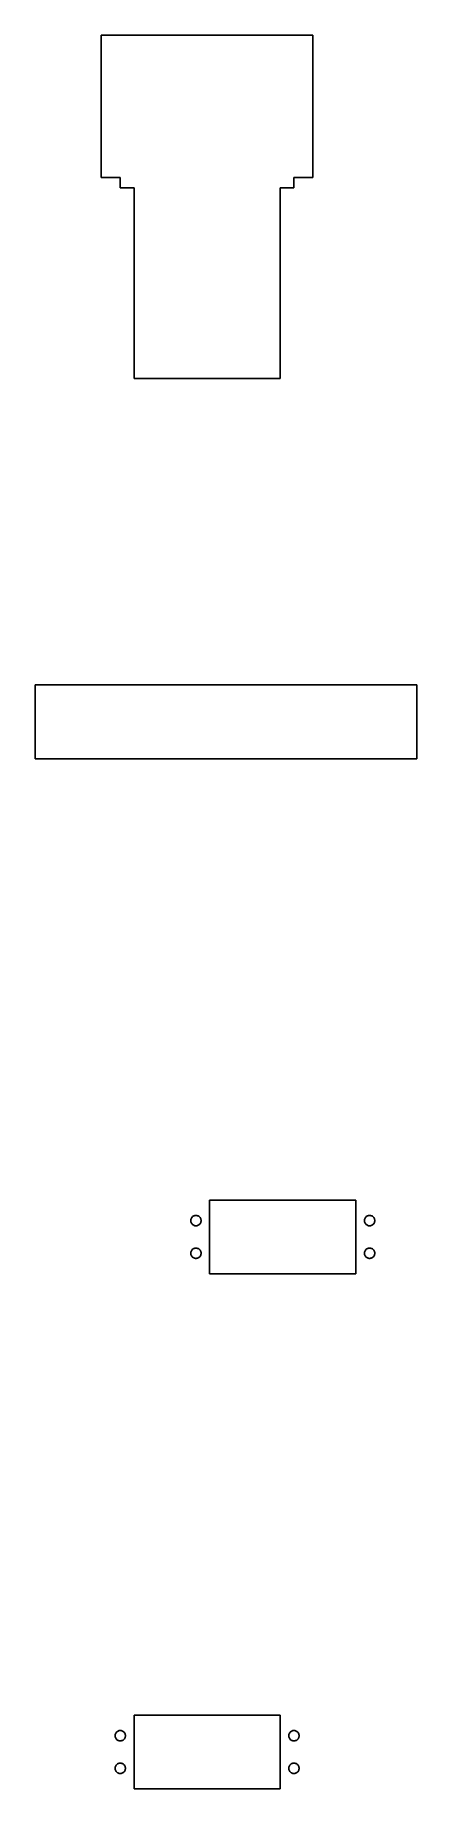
# Model space of a CAD drawing. Header units: metres. Extents: x -61 to 50, y -11 to 500.
import ezdxf

# ---------------------------------------------------------------- set-up
doc = ezdxf.new("R2010")
doc.units = ezdxf.units.M

msp = doc.modelspace()

# ---------------------------------------------------------------- linework, layer by layer
for p, q in [((19.75, 500), (-41.75, 500)), ((-41.75, 500), (-41.75, 458.5)), ((19.75, 458.5), (19.75, 500)), ((-41.75, 458.5), (-36.25, 458.5)), ((-36.25, 458.5), (-36.25, 455.5)), ((-36.25, 455.5), (-32.25, 455.5)), ((-32.25, 455.5), (-32.25, 400)), ((10.25, 455.5), (14.25, 455.5)), ((10.25, 400), (10.25, 455.5)), ((14.25, 455.5), (14.25, 458.5)), ((14.25, 458.5), (19.75, 458.5)), ((-32.25, 400), (10.25, 400)), ((50, 310.75), (-61, 310.75)), ((-61, 310.75), (-61, 289.25)), ((50, 289.25), (50, 310.75)), ((-61, 289.25), (50, 289.25)), ((32.25, 160.75), (-10.25, 160.75)), ((-10.25, 160.75), (-10.25, 139.25)), ((32.25, 139.25), (32.25, 160.75)), ((-15.7382, 154.938), (-15.75, 154.75)), ((-15.75, 154.75), (-15.7382, 154.562)), ((-15.7029, 155.123), (-15.7382, 154.938)), ((-15.7382, 154.562), (-15.7029, 154.377)), ((-15.6447, 155.302), (-15.7029, 155.123)), ((-15.7029, 154.377), (-15.6447, 154.198)), ((-15.5645, 155.473), (-15.6447, 155.302)), ((-15.6447, 154.198), (-15.5645, 154.027)), ((-15.4635, 155.632), (-15.5645, 155.473)), ((-15.5645, 154.027), (-15.4635, 153.868)), ((-15.3434, 155.777), (-15.4635, 155.632)), ((-15.4635, 153.868), (-15.3434, 153.723)), ((-15.2061, 155.906), (-15.3434, 155.777)), ((-15.3434, 153.723), (-15.2061, 153.594)), ((-15.0537, 156.016), (-15.2061, 155.906)), ((-15.2061, 153.594), (-15.0537, 153.484)), ((-14.8887, 156.107), (-15.0537, 156.016)), ((-15.0537, 153.484), (-14.8887, 153.393)), ((-14.7135, 156.177), (-14.8887, 156.107)), ((-14.8887, 153.393), (-14.7135, 153.323)), ((-14.5311, 156.223), (-14.7135, 156.177)), ((-14.7135, 153.323), (-14.5311, 153.277)), ((-14.3442, 156.247), (-14.5311, 156.223)), ((-14.5311, 153.277), (-14.3442, 153.253)), ((-14.1558, 156.247), (-14.3442, 156.247)), ((-14.3442, 153.253), (-14.1558, 153.253)), ((-13.9689, 156.223), (-14.1558, 156.247)), ((-14.1558, 153.253), (-13.9689, 153.277)), ((-13.7865, 156.177), (-13.9689, 156.223)), ((-13.9689, 153.277), (-13.7865, 153.323)), ((-13.6113, 156.107), (-13.7865, 156.177)), ((-13.7865, 153.323), (-13.6113, 153.393)), ((-13.4463, 156.016), (-13.6113, 156.107)), ((-13.6113, 153.393), (-13.4463, 153.484)), ((-13.2939, 155.906), (-13.4463, 156.016)), ((-13.4463, 153.484), (-13.2939, 153.594)), ((-13.1565, 155.777), (-13.2939, 155.906)), ((-13.2939, 153.594), (-13.1565, 153.723)), ((-13.0365, 155.632), (-13.1565, 155.777)), ((-13.1565, 153.723), (-13.0365, 153.868)), ((-12.9355, 155.473), (-13.0365, 155.632)), ((-13.0365, 153.868), (-12.9355, 154.027)), ((-12.8553, 155.302), (-12.9355, 155.473)), ((-12.9355, 154.027), (-12.8553, 154.198)), ((-12.7971, 155.123), (-12.8553, 155.302)), ((-12.8553, 154.198), (-12.7971, 154.377)), ((-12.7618, 154.938), (-12.7971, 155.123)), ((-12.7971, 154.377), (-12.7618, 154.562)), ((-12.75, 154.75), (-12.7618, 154.938)), ((-12.7618, 154.562), (-12.75, 154.75)), ((34.7618, 154.938), (34.75, 154.75)), ((34.75, 154.75), (34.7618, 154.562)), ((34.7971, 155.123), (34.7618, 154.938)), ((34.7618, 154.562), (34.7971, 154.377)), ((34.8553, 155.302), (34.7971, 155.123)), ((34.7971, 154.377), (34.8553, 154.198)), ((34.9355, 155.473), (34.8553, 155.302)), ((34.8553, 154.198), (34.9355, 154.027)), ((35.0365, 155.632), (34.9355, 155.473)), ((34.9355, 154.027), (35.0365, 153.868)), ((35.1565, 155.777), (35.0365, 155.632)), ((35.0365, 153.868), (35.1565, 153.723)), ((35.2939, 155.906), (35.1565, 155.777)), ((35.1565, 153.723), (35.2939, 153.594)), ((35.4463, 156.016), (35.2939, 155.906)), ((35.2939, 153.594), (35.4463, 153.484)), ((35.6113, 156.107), (35.4463, 156.016)), ((35.4463, 153.484), (35.6113, 153.393)), ((35.7865, 156.177), (35.6113, 156.107)), ((35.6113, 153.393), (35.7865, 153.323)), ((35.9689, 156.223), (35.7865, 156.177)), ((35.7865, 153.323), (35.9689, 153.277)), ((36.1558, 156.247), (35.9689, 156.223)), ((35.9689, 153.277), (36.1558, 153.253)), ((36.3442, 156.247), (36.1558, 156.247)), ((36.1558, 153.253), (36.3442, 153.253)), ((36.5311, 156.223), (36.3442, 156.247)), ((36.3442, 153.253), (36.5311, 153.277)), ((36.7135, 156.177), (36.5311, 156.223)), ((36.5311, 153.277), (36.7135, 153.323)), ((36.8887, 156.107), (36.7135, 156.177)), ((36.7135, 153.323), (36.8887, 153.393)), ((37.0537, 156.016), (36.8887, 156.107)), ((36.8887, 153.393), (37.0537, 153.484)), ((37.2061, 155.906), (37.0537, 156.016)), ((37.0537, 153.484), (37.2061, 153.594)), ((37.3434, 155.777), (37.2061, 155.906)), ((37.2061, 153.594), (37.3434, 153.723)), ((37.4635, 155.632), (37.3434, 155.777)), ((37.3434, 153.723), (37.4635, 153.868)), ((37.5645, 155.473), (37.4635, 155.632)), ((37.4635, 153.868), (37.5645, 154.027)), ((37.6447, 155.302), (37.5645, 155.473)), ((37.5645, 154.027), (37.6447, 154.198)), ((37.7029, 155.123), (37.6447, 155.302)), ((37.6447, 154.198), (37.7029, 154.377)), ((37.7382, 154.938), (37.7029, 155.123)), ((37.7029, 154.377), (37.7382, 154.562)), ((37.75, 154.75), (37.7382, 154.938)), ((37.7382, 154.562), (37.75, 154.75)), ((-15.7382, 145.438), (-15.75, 145.25)), ((-15.75, 145.25), (-15.7382, 145.062)), ((-15.7029, 145.623), (-15.7382, 145.438)), ((-15.7382, 145.062), (-15.7029, 144.877)), ((-15.6447, 145.802), (-15.7029, 145.623)), ((-15.7029, 144.877), (-15.6447, 144.698)), ((-15.5645, 145.973), (-15.6447, 145.802)), ((-15.6447, 144.698), (-15.5645, 144.527)), ((-15.4635, 146.132), (-15.5645, 145.973)), ((-15.5645, 144.527), (-15.4635, 144.368)), ((-15.3434, 146.277), (-15.4635, 146.132)), ((-15.4635, 144.368), (-15.3434, 144.223)), ((-15.2061, 146.406), (-15.3434, 146.277)), ((-15.3434, 144.223), (-15.2061, 144.094)), ((-15.0537, 146.516), (-15.2061, 146.406)), ((-15.2061, 144.094), (-15.0537, 143.984)), ((-14.8887, 146.607), (-15.0537, 146.516)), ((-15.0537, 143.984), (-14.8887, 143.893)), ((-14.7135, 146.677), (-14.8887, 146.607)), ((-14.8887, 143.893), (-14.7135, 143.823)), ((-14.5311, 146.723), (-14.7135, 146.677)), ((-14.7135, 143.823), (-14.5311, 143.777)), ((-14.3442, 146.747), (-14.5311, 146.723)), ((-14.5311, 143.777), (-14.3442, 143.753)), ((-14.1558, 146.747), (-14.3442, 146.747)), ((-14.3442, 143.753), (-14.1558, 143.753)), ((-13.9689, 146.723), (-14.1558, 146.747)), ((-14.1558, 143.753), (-13.9689, 143.777)), ((-13.7865, 146.677), (-13.9689, 146.723)), ((-13.9689, 143.777), (-13.7865, 143.823)), ((-13.6113, 146.607), (-13.7865, 146.677)), ((-13.7865, 143.823), (-13.6113, 143.893)), ((-13.4463, 146.516), (-13.6113, 146.607)), ((-13.6113, 143.893), (-13.4463, 143.984)), ((-13.2939, 146.406), (-13.4463, 146.516)), ((-13.4463, 143.984), (-13.2939, 144.094)), ((-13.1565, 146.277), (-13.2939, 146.406)), ((-13.2939, 144.094), (-13.1565, 144.223)), ((-13.0365, 146.132), (-13.1565, 146.277)), ((-13.1565, 144.223), (-13.0365, 144.368)), ((-12.9355, 145.973), (-13.0365, 146.132)), ((-13.0365, 144.368), (-12.9355, 144.527)), ((-12.8553, 145.802), (-12.9355, 145.973)), ((-12.9355, 144.527), (-12.8553, 144.698)), ((-12.7971, 145.623), (-12.8553, 145.802)), ((-12.8553, 144.698), (-12.7971, 144.877)), ((-12.7618, 145.438), (-12.7971, 145.623)), ((-12.7971, 144.877), (-12.7618, 145.062)), ((-12.75, 145.25), (-12.7618, 145.438)), ((-12.7618, 145.062), (-12.75, 145.25)), ((34.7618, 145.438), (34.75, 145.25)), ((34.75, 145.25), (34.7618, 145.062)), ((34.7971, 145.623), (34.7618, 145.438)), ((34.7618, 145.062), (34.7971, 144.877)), ((34.8553, 145.802), (34.7971, 145.623)), ((34.7971, 144.877), (34.8553, 144.698)), ((34.9355, 145.973), (34.8553, 145.802)), ((34.8553, 144.698), (34.9355, 144.527)), ((35.0365, 146.132), (34.9355, 145.973)), ((34.9355, 144.527), (35.0365, 144.368)), ((35.1565, 146.277), (35.0365, 146.132)), ((35.0365, 144.368), (35.1565, 144.223)), ((35.2939, 146.406), (35.1565, 146.277)), ((35.1565, 144.223), (35.2939, 144.094)), ((35.4463, 146.516), (35.2939, 146.406)), ((35.2939, 144.094), (35.4463, 143.984)), ((35.6113, 146.607), (35.4463, 146.516)), ((35.4463, 143.984), (35.6113, 143.893)), ((35.7865, 146.677), (35.6113, 146.607)), ((35.6113, 143.893), (35.7865, 143.823)), ((35.9689, 146.723), (35.7865, 146.677)), ((35.7865, 143.823), (35.9689, 143.777)), ((36.1558, 146.747), (35.9689, 146.723)), ((35.9689, 143.777), (36.1558, 143.753)), ((36.3442, 146.747), (36.1558, 146.747)), ((36.1558, 143.753), (36.3442, 143.753)), ((36.5311, 146.723), (36.3442, 146.747)), ((36.3442, 143.753), (36.5311, 143.777)), ((36.7135, 146.677), (36.5311, 146.723)), ((36.5311, 143.777), (36.7135, 143.823)), ((36.8887, 146.607), (36.7135, 146.677)), ((36.7135, 143.823), (36.8887, 143.893)), ((37.0537, 146.516), (36.8887, 146.607)), ((36.8887, 143.893), (37.0537, 143.984)), ((37.2061, 146.406), (37.0537, 146.516)), ((37.0537, 143.984), (37.2061, 144.094)), ((37.3434, 146.277), (37.2061, 146.406)), ((37.2061, 144.094), (37.3434, 144.223)), ((37.4635, 146.132), (37.3434, 146.277)), ((37.3434, 144.223), (37.4635, 144.368)), ((37.5645, 145.973), (37.4635, 146.132)), ((37.4635, 144.368), (37.5645, 144.527)), ((37.6447, 145.802), (37.5645, 145.973)), ((37.5645, 144.527), (37.6447, 144.698)), ((37.7029, 145.623), (37.6447, 145.802)), ((37.6447, 144.698), (37.7029, 144.877)), ((37.7382, 145.438), (37.7029, 145.623)), ((37.7029, 144.877), (37.7382, 145.062)), ((37.75, 145.25), (37.7382, 145.438)), ((37.7382, 145.062), (37.75, 145.25)), ((-10.25, 139.25), (32.25, 139.25)), ((10.25, 10.75), (-32.25, 10.75)), ((-32.25, 10.75), (-32.25, -10.75)), ((10.25, -10.75), (10.25, 10.75)), ((-37.7029, 5.12303), (-37.7382, 4.93799)), ((-37.6447, 5.30219), (-37.7029, 5.12303)), ((-37.5645, 5.47263), (-37.6447, 5.30219)), ((-37.4635, 5.63167), (-37.5645, 5.47263)), ((-37.3434, 5.77681), (-37.4635, 5.63167)), ((-37.2061, 5.90576), (-37.3434, 5.77681)), ((-37.0537, 6.01648), (-37.2061, 5.90576)), ((-36.8887, 6.10724), (-37.0537, 6.01648)), ((-36.7135, 6.17657), (-36.8887, 6.10724)), ((-36.5311, 6.22342), (-36.7135, 6.17657)), ((-36.3442, 6.24704), (-36.5311, 6.22342)), ((-36.1558, 6.24704), (-36.3442, 6.24704)), ((-35.9689, 6.22342), (-36.1558, 6.24704)), ((-35.7865, 6.17657), (-35.9689, 6.22342)), ((-35.6113, 6.10724), (-35.7865, 6.17657)), ((-35.4463, 6.01648), (-35.6113, 6.10724)), ((-35.2939, 5.90576), (-35.4463, 6.01648)), ((-35.1565, 5.77681), (-35.2939, 5.90576)), ((-35.0365, 5.63167), (-35.1565, 5.77681)), ((-34.9355, 5.47263), (-35.0365, 5.63167)), ((-34.8553, 5.30219), (-34.9355, 5.47263)), ((-34.7971, 5.12303), (-34.8553, 5.30219)), ((-34.7618, 4.93799), (-34.7971, 5.12303)), ((12.7971, 5.12303), (12.7618, 4.93799)), ((12.8553, 5.30219), (12.7971, 5.12303)), ((12.9355, 5.47263), (12.8553, 5.30219)), ((13.0365, 5.63167), (12.9355, 5.47263)), ((13.1565, 5.77681), (13.0365, 5.63167)), ((13.2939, 5.90576), (13.1565, 5.77681)), ((13.4463, 6.01648), (13.2939, 5.90576)), ((13.6113, 6.10724), (13.4463, 6.01648)), ((13.7865, 6.17657), (13.6113, 6.10724)), ((13.9689, 6.22342), (13.7865, 6.17657)), ((14.1558, 6.24704), (13.9689, 6.22342)), ((14.3442, 6.24704), (14.1558, 6.24704)), ((14.5311, 6.22342), (14.3442, 6.24704)), ((14.7135, 6.17657), (14.5311, 6.22342)), ((14.8887, 6.10724), (14.7135, 6.17657)), ((15.0537, 6.01648), (14.8887, 6.10724)), ((15.2061, 5.90576), (15.0537, 6.01648)), ((15.3434, 5.77681), (15.2061, 5.90576)), ((15.4635, 5.63167), (15.3434, 5.77681)), ((15.5645, 5.47263), (15.4635, 5.63167)), ((15.6447, 5.30219), (15.5645, 5.47263)), ((15.7029, 5.12303), (15.6447, 5.30219)), ((15.7382, 4.93799), (15.7029, 5.12303)), ((-37.7382, 4.93799), (-37.75, 4.75)), ((-37.75, 4.75), (-37.7382, 4.562)), ((-37.7382, 4.562), (-37.7029, 4.37695)), ((-37.7029, 4.37695), (-37.6447, 4.1978)), ((-37.6447, 4.1978), (-37.5645, 4.02736)), ((-37.5645, 4.02736), (-37.4635, 3.86832)), ((-37.4635, 3.86832), (-37.3434, 3.72318)), ((-37.3434, 3.72318), (-37.2061, 3.59422)), ((-37.2061, 3.59422), (-37.0537, 3.48351)), ((-37.0537, 3.48351), (-36.8887, 3.39275)), ((-36.8887, 3.39275), (-36.7135, 3.32341)), ((-36.7135, 3.32341), (-36.5311, 3.27657)), ((-36.5311, 3.27657), (-36.3442, 3.25294)), ((-36.3442, 3.25294), (-36.1558, 3.25294)), ((-36.1558, 3.25294), (-35.9689, 3.27657)), ((-35.9689, 3.27657), (-35.7865, 3.32341)), ((-35.7865, 3.32341), (-35.6113, 3.39275)), ((-35.6113, 3.39275), (-35.4463, 3.48351)), ((-35.4463, 3.48351), (-35.2939, 3.59422)), ((-35.2939, 3.59422), (-35.1565, 3.72318)), ((-35.1565, 3.72318), (-35.0365, 3.86832)), ((-35.0365, 3.86832), (-34.9355, 4.02736)), ((-34.9355, 4.02736), (-34.8553, 4.1978)), ((-34.8553, 4.1978), (-34.7971, 4.37695)), ((-34.7971, 4.37695), (-34.7618, 4.562)), ((-34.75, 4.75), (-34.7618, 4.93799)), ((-34.7618, 4.562), (-34.75, 4.75)), ((12.7618, 4.93799), (12.75, 4.75)), ((12.75, 4.75), (12.7618, 4.562)), ((12.7618, 4.562), (12.7971, 4.37695)), ((12.7971, 4.37695), (12.8553, 4.1978)), ((12.8553, 4.1978), (12.9355, 4.02736)), ((12.9355, 4.02736), (13.0365, 3.86832)), ((13.0365, 3.86832), (13.1565, 3.72318)), ((13.1565, 3.72318), (13.2939, 3.59422)), ((13.2939, 3.59422), (13.4463, 3.48351)), ((13.4463, 3.48351), (13.6113, 3.39275)), ((13.6113, 3.39275), (13.7865, 3.32341)), ((13.7865, 3.32341), (13.9689, 3.27657)), ((13.9689, 3.27657), (14.1558, 3.25294)), ((14.1558, 3.25294), (14.3442, 3.25294)), ((14.3442, 3.25294), (14.5311, 3.27657)), ((14.5311, 3.27657), (14.7135, 3.32341)), ((14.7135, 3.32341), (14.8887, 3.39275)), ((14.8887, 3.39275), (15.0537, 3.48351)), ((15.0537, 3.48351), (15.2061, 3.59422)), ((15.2061, 3.59422), (15.3434, 3.72318)), ((15.3434, 3.72318), (15.4635, 3.86832)), ((15.4635, 3.86832), (15.5645, 4.02736)), ((15.5645, 4.02736), (15.6447, 4.1978)), ((15.6447, 4.1978), (15.7029, 4.37695)), ((15.7029, 4.37695), (15.7382, 4.562)), ((15.75, 4.75), (15.7382, 4.93799)), ((15.7382, 4.562), (15.75, 4.75)), ((-37.7382, -4.562), (-37.75, -4.75)), ((-37.75, -4.75), (-37.7382, -4.93799)), ((-37.7029, -4.37695), (-37.7382, -4.562)), ((-37.7382, -4.93799), (-37.7029, -5.12303)), ((-37.6447, -4.1978), (-37.7029, -4.37695)), ((-37.5645, -4.02736), (-37.6447, -4.1978)), ((-37.4635, -3.86832), (-37.5645, -4.02736)), ((-37.3434, -3.72318), (-37.4635, -3.86832)), ((-37.2061, -3.59422), (-37.3434, -3.72318)), ((-37.0537, -3.48351), (-37.2061, -3.59422)), ((-36.8887, -3.39275), (-37.0537, -3.48351)), ((-36.7135, -3.32341), (-36.8887, -3.39275)), ((-36.5311, -3.27657), (-36.7135, -3.32341)), ((-36.3442, -3.25294), (-36.5311, -3.27657)), ((-36.1558, -3.25294), (-36.3442, -3.25294)), ((-35.9689, -3.27657), (-36.1558, -3.25294)), ((-35.7865, -3.32341), (-35.9689, -3.27657)), ((-35.6113, -3.39275), (-35.7865, -3.32341)), ((-35.4463, -3.48351), (-35.6113, -3.39275)), ((-35.2939, -3.59422), (-35.4463, -3.48351)), ((-35.1565, -3.72318), (-35.2939, -3.59422)), ((-35.0365, -3.86832), (-35.1565, -3.72318)), ((-34.9355, -4.02736), (-35.0365, -3.86832)), ((-34.8553, -4.1978), (-34.9355, -4.02736)), ((-34.7971, -4.37695), (-34.8553, -4.1978)), ((-34.7618, -4.562), (-34.7971, -4.37695)), ((-34.7971, -5.12303), (-34.7618, -4.93799)), ((-34.75, -4.75), (-34.7618, -4.562)), ((-34.7618, -4.93799), (-34.75, -4.75)), ((12.7618, -4.562), (12.75, -4.75)), ((12.75, -4.75), (12.7618, -4.93799)), ((12.7971, -4.37695), (12.7618, -4.562)), ((12.7618, -4.93799), (12.7971, -5.12303)), ((12.8553, -4.1978), (12.7971, -4.37695)), ((12.9355, -4.02736), (12.8553, -4.1978)), ((13.0365, -3.86832), (12.9355, -4.02736)), ((13.1565, -3.72318), (13.0365, -3.86832)), ((13.2939, -3.59422), (13.1565, -3.72318)), ((13.4463, -3.48351), (13.2939, -3.59422)), ((13.6113, -3.39275), (13.4463, -3.48351)), ((13.7865, -3.32341), (13.6113, -3.39275)), ((13.9689, -3.27657), (13.7865, -3.32341)), ((14.1558, -3.25294), (13.9689, -3.27657)), ((14.3442, -3.25294), (14.1558, -3.25294)), ((14.5311, -3.27657), (14.3442, -3.25294)), ((14.7135, -3.32341), (14.5311, -3.27657)), ((14.8887, -3.39275), (14.7135, -3.32341)), ((15.0537, -3.48351), (14.8887, -3.39275)), ((15.2061, -3.59422), (15.0537, -3.48351)), ((15.3434, -3.72318), (15.2061, -3.59422)), ((15.4635, -3.86832), (15.3434, -3.72318)), ((15.5645, -4.02736), (15.4635, -3.86832)), ((15.6447, -4.1978), (15.5645, -4.02736)), ((15.7029, -4.37695), (15.6447, -4.1978)), ((15.7382, -4.562), (15.7029, -4.37695)), ((15.7029, -5.12303), (15.7382, -4.93799)), ((15.75, -4.75), (15.7382, -4.562)), ((15.7382, -4.93799), (15.75, -4.75)), ((-37.7029, -5.12303), (-37.6447, -5.30219)), ((-37.6447, -5.30219), (-37.5645, -5.47263)), ((-37.5645, -5.47263), (-37.4635, -5.63167)), ((-37.4635, -5.63167), (-37.3434, -5.77681)), ((-37.3434, -5.77681), (-37.2061, -5.90576)), ((-37.2061, -5.90576), (-37.0537, -6.01648)), ((-37.0537, -6.01648), (-36.8887, -6.10724)), ((-36.8887, -6.10724), (-36.7135, -6.17657)), ((-36.7135, -6.17657), (-36.5311, -6.22342)), ((-36.5311, -6.22342), (-36.3442, -6.24704)), ((-36.3442, -6.24704), (-36.1558, -6.24704)), ((-36.1558, -6.24704), (-35.9689, -6.22342)), ((-35.9689, -6.22342), (-35.7865, -6.17657)), ((-35.7865, -6.17657), (-35.6113, -6.10724)), ((-35.6113, -6.10724), (-35.4463, -6.01648)), ((-35.4463, -6.01648), (-35.2939, -5.90576)), ((-35.2939, -5.90576), (-35.1565, -5.77681)), ((-35.1565, -5.77681), (-35.0365, -5.63167)), ((-35.0365, -5.63167), (-34.9355, -5.47263)), ((-34.9355, -5.47263), (-34.8553, -5.30219)), ((-34.8553, -5.30219), (-34.7971, -5.12303)), ((12.7971, -5.12303), (12.8553, -5.30219)), ((12.8553, -5.30219), (12.9355, -5.47263)), ((12.9355, -5.47263), (13.0365, -5.63167)), ((13.0365, -5.63167), (13.1565, -5.77681)), ((13.1565, -5.77681), (13.2939, -5.90576)), ((13.2939, -5.90576), (13.4463, -6.01648)), ((13.4463, -6.01648), (13.6113, -6.10724)), ((13.6113, -6.10724), (13.7865, -6.17657)), ((13.7865, -6.17657), (13.9689, -6.22342)), ((13.9689, -6.22342), (14.1558, -6.24704)), ((14.1558, -6.24704), (14.3442, -6.24704)), ((14.3442, -6.24704), (14.5311, -6.22342)), ((14.5311, -6.22342), (14.7135, -6.17657)), ((14.7135, -6.17657), (14.8887, -6.10724)), ((14.8887, -6.10724), (15.0537, -6.01648)), ((15.0537, -6.01648), (15.2061, -5.90576)), ((15.2061, -5.90576), (15.3434, -5.77681)), ((15.3434, -5.77681), (15.4635, -5.63167)), ((15.4635, -5.63167), (15.5645, -5.47263)), ((15.5645, -5.47263), (15.6447, -5.30219)), ((15.6447, -5.30219), (15.7029, -5.12303)), ((-32.25, -10.75), (10.25, -10.75))]:
    msp.add_line(p, q)

doc.saveas('drawing.dxf')
